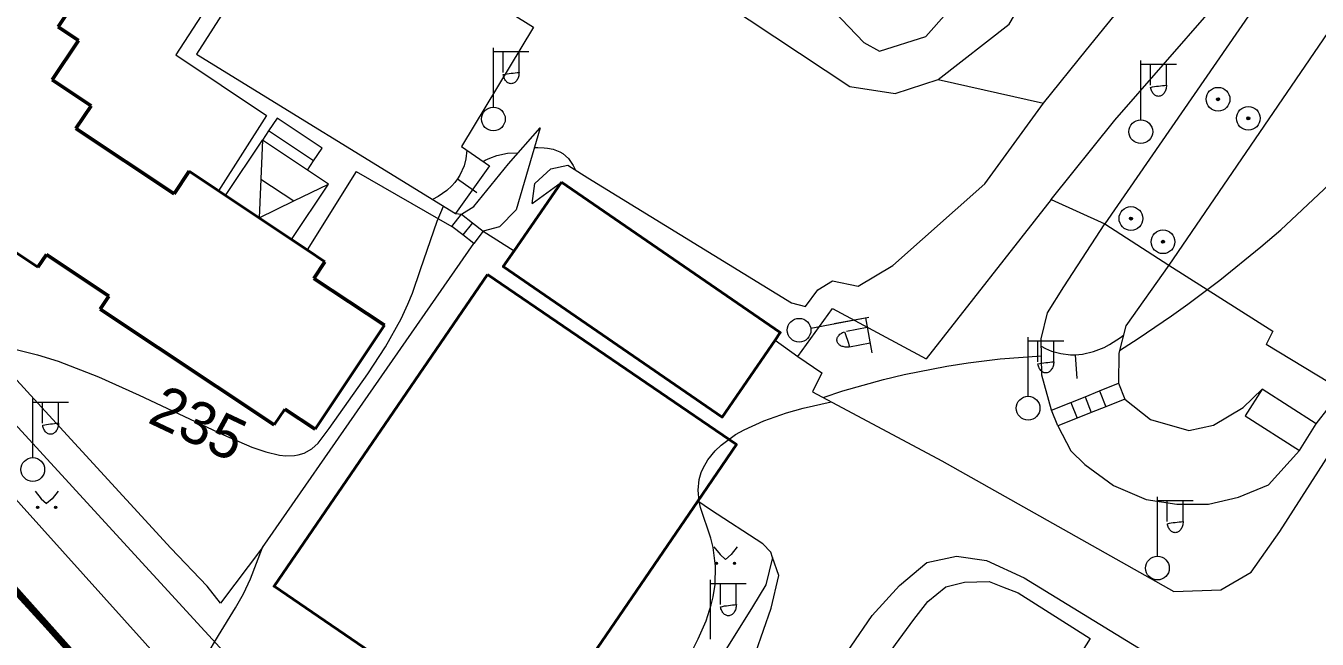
# Model space of a CAD drawing. Extents: x 1000 to 4000, y -5000 to -1000.
# Drawn here: x 1352 to 1460.8, y -4523.5 to -4471.8 of the extents above; entities that cross this region are included whole.
import ezdxf
from ezdxf.enums import TextEntityAlignment as Align

# ---------------------------------------------------------------- set-up
doc = ezdxf.new("R2010")
doc.units = 0
doc.header["$MEASUREMENT"] = 0
for name, color, linetype in [('границы команд_1', 10, 'CONTINUOUS'), ('СЛОЙ_11', 7, 'CONTINUOUS'), ('СЛОЙ_24', 7, 'CONTINUOUS'), ('СЛОЙ_25', 7, 'CONTINUOUS'), ('СЛОЙ_3', 7, 'CONTINUOUS'), ('СЛОЙ_37', 7, 'CONTINUOUS'), ('СЛОЙ_40', 7, 'CONTINUOUS'), ('СЛОЙ_41', 7, 'CONTINUOUS'), ('СЛОЙ_50', 7, 'CONTINUOUS'), ('СЛОЙ_51', 7, 'CONTINUOUS'), ('СЛОЙ_6', 7, 'CONTINUOUS'), ('СЛОЙ_7', 7, 'CONTINUOUS')]:
    doc.layers.add(name, color=color, linetype=linetype)
doc.styles.add('STYLE-CHAR_FAST_FONT', font='CHAR_FAST_FONT.shx')

msp = doc.modelspace()

# ---------------------------------------------------------------- linework, layer by layer
at = {"layer": 'границы команд_1', "color": 6, "lineweight": 100}
msp.add_lwpolyline([(1232.11, -4386.01), (1363.2, -4532.87), (1381.72, -4552.5), (1403.93, -4569.93), (1443.73, -4590.95), (1468.13, -4601.74), (1562.69, -4618.1), (1653.41, -4634.07), (1688.72, -4638.31), (1704.49, -4638.31), (1722.79, -4634.02), (1760.92, -4607.28), (1770.05, -4590.33), (1775.59, -4571.42), (1777.87, -4554.14), (1774.94, -4530.66), (1770.7, -4517.78), (1633.08, -4319.39), (1619.81, -4295.08), (1612.96, -4276.82), (1612.96, -4259.86)], dxfattribs=at)
at = {"layer": 'СЛОЙ_11', "color": 253, "linetype": 'Continuous', "lineweight": 0}
msp.add_line((1415.15, -4498.33), (1417.08, -4499.69), dxfattribs=at)
msp.add_lwpolyline([(1371.95, -4515.8), (1389.75, -4490.17)], dxfattribs=at)
at = {"layer": 'СЛОЙ_24', "color": 253, "linetype": 'Continuous', "lineweight": 0}
for p, q in [((1372.28, -4479.39), (1368.25, -4485.74)), ((1379.85, -4484.1), (1375.71, -4490.72)), ((1388.22, -4487.66), (1388.72, -4487.7)), ((1390.56, -4489.14), (1393.16, -4490.78)), ((1448.33, -4492), (1444.7, -4497.13)), ((1462.94, -4502.56), (1456.53, -4498.68)), ((1460.76, -4505.39), (1462.94, -4502.56))]:
    msp.add_line(p, q, dxfattribs=at)
for points in [[(1391.98, -4432.4), (1391.83, -4434.06), (1391.43, -4435.02), (1388.65, -4439.19), (1384.98, -4445.15), (1366.39, -4474.21), (1388.22, -4487.66)], [(1371.48, -4463.74), (1364.66, -4474.27), (1372.28, -4479.39)], [(1390.69, -4469.36), (1394.8, -4471.95), (1388.71, -4481.99)], [(1325.95, -4477.95), (1358.69, -4513.7), (1371.15, -4527.26)], [(1388.71, -4481.99), (1391.09, -4483.64), (1388.22, -4487.66)], [(1325.89, -4483.47), (1351.6, -4512.23), (1367.29, -4529.69)], [(1379.85, -4484.1), (1387.92, -4488.73)], [(1438.43, -4486.47), (1427.89, -4499.91)], [(1438.43, -4486.47), (1442.95, -4488.52)], [(1438.44, -4504.23), (1437.63, -4501.29), (1437.56, -4498.21), (1438.11, -4496.02), (1439.47, -4493.84), (1442.95, -4488.52)], [(1448.33, -4492), (1457.1, -4497.56), (1456.53, -4498.68)], [(1342.77, -4492.43), (1352.71, -4503.3), (1364.22, -4515.86)], [(1417.08, -4499.69), (1419.98, -4495.66), (1427.89, -4499.91)], [(1444.7, -4497.13), (1444.12, -4499.43), (1444.1, -4501.96)], [(1417.08, -4499.69), (1419.09, -4501.08), (1418.29, -4502.69), (1429.19, -4508.51), (1448.76, -4519.51), (1452.72, -4519.38), (1455.27, -4517.89), (1457.69, -4514.47)], [(1444.63, -4503.29), (1446.79, -4505.02), (1450.03, -4505.93), (1452.1, -4505.5), (1454.59, -4503.99), (1456.19, -4502.47)], [(1457.69, -4514.47), (1464.65, -4503.59)], [(1438.97, -4505.55), (1440.08, -4507.65), (1441.26, -4508.8), (1443.67, -4510.58), (1446.41, -4511.75), (1449.01, -4512.16), (1451.68, -4512.16), (1454.21, -4511.57), (1456.74, -4510.52), (1459.34, -4507.63)], [(1414.94, -4516.66), (1414.79, -4516.2), (1414.13, -4515.49), (1409.72, -4512.64), (1408.63, -4511.91)], [(1371.95, -4515.8), (1368.42, -4520.51), (1367.3, -4519.07), (1364.22, -4515.86)], [(1414.94, -4516.66), (1414.36, -4518.94), (1413.26, -4520.82), (1402.04, -4538.78)], [(1415.46, -4518.17), (1414.94, -4516.66)], [(1419.87, -4526.71), (1421.55, -4524.13), (1423.34, -4521.54), (1425.63, -4519.02), (1427.94, -4517.07), (1430.44, -4516.54), (1432.98, -4516.89), (1436.14, -4518.35), (1456.15, -4530.62), (1460.98, -4537.46), (1464.57, -4541.93), (1469.59, -4548.82), (1470.84, -4551.12), (1470.88, -4553.15), (1470.59, -4555.6), (1470.04, -4557.8), (1468.21, -4560.94), (1454.15, -4583.11), (1453.48, -4583.98)], [(1396.79, -4551.25), (1398.71, -4548.97), (1399.35, -4546.78), (1413.53, -4524.62), (1414.82, -4520.92), (1415.46, -4518.17)], [(1422.55, -4527.87), (1425.31, -4523.99), (1426.83, -4521.89), (1428.03, -4520.37), (1429.55, -4519.12), (1431.11, -4518.72), (1433.2, -4518.68), (1434.32, -4519.12), (1435.64, -4519.63), (1441.7, -4523.48), (1437.2, -4530.6)]]:
    msp.add_lwpolyline(points, dxfattribs=at)
at = {"layer": 'СЛОЙ_25', "color": 253, "linetype": 'Continuous', "lineweight": 0}
for points in [[(1387.92, -4488.73), (1388.72, -4487.7)], [(1388.72, -4487.7), (1389.64, -4488.42), (1390.56, -4489.14)], [(1389.75, -4490.17), (1388.83, -4489.45), (1387.92, -4488.73)], [(1389.64, -4488.42), (1388.83, -4489.45)], [(1390.56, -4489.14), (1389.75, -4490.17)], [(1438.44, -4504.23), (1440.07, -4503.58), (1441.27, -4503.1), (1442.48, -4502.61), (1444.1, -4501.96)], [(1444.1, -4501.96), (1444.63, -4503.29)], [(1441.27, -4503.1), (1441.8, -4504.42)], [(1442.48, -4502.61), (1443.01, -4503.94)], [(1438.97, -4505.55), (1438.44, -4504.23)], [(1444.63, -4503.29), (1443.01, -4503.94), (1441.8, -4504.42), (1440.6, -4504.9), (1438.97, -4505.55)], [(1440.07, -4503.58), (1440.6, -4504.9)]]:
    msp.add_lwpolyline(points, dxfattribs=at)
at = {"layer": 'СЛОЙ_3', "color": 253, "linetype": 'Continuous', "lineweight": 0}
for p, q in [((1391.41, -4478.68), (1391.41, -4473.68)), ((1391.41, -4476.68), (1391.41, -4473.68)), ((1391.41, -4473.99), (1394.41, -4473.99)), ((1392.23, -4475.76), (1392.23, -4473.99)), ((1393.57, -4475.76), (1393.57, -4473.99)), ((1445.97, -4479.74), (1445.97, -4474.74)), ((1445.97, -4477.74), (1445.97, -4474.74)), ((1445.97, -4475.06), (1448.97, -4475.06)), ((1446.79, -4476.83), (1446.79, -4475.06)), ((1448.13, -4476.83), (1448.13, -4475.06)), ((1418.15, -4497.31), (1423.06, -4496.38)), ((1420.12, -4496.93), (1423.06, -4496.38)), ((1422.76, -4496.44), (1423.31, -4499.38)), ((1421.17, -4497.57), (1422.91, -4497.24)), ((1421.42, -4498.89), (1423.16, -4498.56)), ((1436.47, -4503.06), (1436.47, -4498.06)), ((1436.47, -4501.06), (1436.47, -4498.06)), ((1436.47, -4498.38), (1439.47, -4498.38)), ((1437.29, -4500.15), (1437.29, -4498.38)), ((1438.63, -4500.15), (1438.63, -4498.38)), ((1352.59, -4508.23), (1352.59, -4503.23)), ((1352.59, -4506.23), (1352.59, -4503.23)), ((1456.19, -4502.47), (1454.76, -4504.71)), ((1460.76, -4505.39), (1456.19, -4502.47)), ((1352.59, -4503.55), (1355.6, -4503.55)), ((1353.42, -4505.32), (1353.42, -4503.55)), ((1354.76, -4505.32), (1354.76, -4503.55)), ((1454.76, -4504.71), (1459.34, -4507.63)), ((1459.34, -4507.63), (1460.76, -4505.39)), ((1447.37, -4516.54), (1447.37, -4511.54)), ((1447.37, -4514.54), (1447.37, -4511.54)), ((1447.37, -4511.85), (1450.37, -4511.85)), ((1448.19, -4513.62), (1448.19, -4511.85)), ((1449.54, -4513.62), (1449.54, -4511.85)), ((1409.72, -4523.54), (1409.72, -4518.54)), ((1409.72, -4521.54), (1409.72, -4518.54)), ((1409.72, -4518.85), (1412.72, -4518.85)), ((1410.54, -4520.62), (1410.54, -4518.85)), ((1411.88, -4520.62), (1411.88, -4518.85))]:
    msp.add_line(p, q, dxfattribs=at)
for points in [[(1393.57, -4475.76, -0.035191), (1393.56, -4475.94, -0.036545), (1393.52, -4476.12, -0.03934), (1393.46, -4476.28, -0.0437), (1393.38, -4476.43, -0.049642), (1393.27, -4476.54, -0.056748), (1393.16, -4476.63, -0.0637), (1393.03, -4476.68, -0.068204), (1392.9, -4476.7, -0.068204), (1392.77, -4476.68, -0.0637), (1392.64, -4476.63, -0.056748), (1392.53, -4476.54, -0.049642), (1392.43, -4476.43, -0.0437), (1392.34, -4476.28, -0.03934), (1392.28, -4476.12, -0.036545), (1392.24, -4475.94, -0.035191)], [(1448.13, -4476.83, -0.035191), (1448.12, -4477.01, -0.036545), (1448.08, -4477.19, -0.03934), (1448.02, -4477.35, -0.0437), (1447.93, -4477.49, -0.049642), (1447.83, -4477.61, -0.056748), (1447.72, -4477.7, -0.0637), (1447.59, -4477.75, -0.068204), (1447.46, -4477.77, -0.068204), (1447.33, -4477.75, -0.0637), (1447.2, -4477.7, -0.056748), (1447.09, -4477.61, -0.049642), (1446.99, -4477.49, -0.0437), (1446.9, -4477.35, -0.03934), (1446.84, -4477.19, -0.036545), (1446.8, -4477.01, -0.035191)], [(1421.42, -4498.89, -0.035191), (1421.24, -4498.91, -0.036545), (1421.06, -4498.91, -0.03934), (1420.88, -4498.87, -0.0437), (1420.73, -4498.82, -0.049642), (1420.59, -4498.74, -0.056748), (1420.49, -4498.64, -0.0637), (1420.41, -4498.53, -0.068204), (1420.37, -4498.4, -0.068204), (1420.36, -4498.27, -0.0637), (1420.39, -4498.14, -0.056748), (1420.46, -4498.01, -0.049642), (1420.55, -4497.89, -0.0437), (1420.68, -4497.78, -0.03934), (1420.83, -4497.69, -0.036545), (1420.99, -4497.62, -0.035191)], [(1438.63, -4500.15, -0.035191), (1438.62, -4500.33, -0.036545), (1438.58, -4500.51, -0.03934), (1438.52, -4500.67, -0.0437), (1438.43, -4500.81, -0.049642), (1438.33, -4500.93, -0.056748), (1438.22, -4501.02, -0.0637), (1438.09, -4501.07, -0.068204), (1437.96, -4501.09, -0.068204), (1437.83, -4501.07, -0.0637), (1437.7, -4501.02, -0.056748), (1437.59, -4500.93, -0.049642), (1437.48, -4500.81, -0.0437), (1437.4, -4500.67, -0.03934), (1437.34, -4500.51, -0.036545), (1437.3, -4500.33, -0.035191)], [(1354.76, -4505.32, -0.035191), (1354.75, -4505.5, -0.036545), (1354.71, -4505.68, -0.03934), (1354.65, -4505.84, -0.0437), (1354.56, -4505.98, -0.049642), (1354.46, -4506.1, -0.056748), (1354.34, -4506.19, -0.0637), (1354.22, -4506.24, -0.068204), (1354.09, -4506.26, -0.068204), (1353.96, -4506.24, -0.0637), (1353.83, -4506.19, -0.056748), (1353.71, -4506.1, -0.049642), (1353.61, -4505.98, -0.0437), (1353.53, -4505.84, -0.03934), (1353.47, -4505.68, -0.036545), (1353.43, -4505.5, -0.035191)], [(1449.54, -4513.62, -0.035191), (1449.52, -4513.8, -0.036545), (1449.49, -4513.98, -0.03934), (1449.42, -4514.14, -0.0437), (1449.34, -4514.28, -0.049642), (1449.24, -4514.4, -0.056748), (1449.12, -4514.49, -0.0637), (1449, -4514.54, -0.068204), (1448.87, -4514.56, -0.068204), (1448.73, -4514.54, -0.0637), (1448.61, -4514.49, -0.056748), (1448.49, -4514.4, -0.049642), (1448.39, -4514.28, -0.0437), (1448.31, -4514.14, -0.03934), (1448.24, -4513.98, -0.036545), (1448.21, -4513.8, -0.035191)], [(1411.89, -4520.62, -0.035191), (1411.87, -4520.8, -0.036545), (1411.83, -4520.98, -0.03934), (1411.77, -4521.14, -0.0437), (1411.69, -4521.28, -0.049642), (1411.59, -4521.4, -0.056748), (1411.47, -4521.49, -0.0637), (1411.34, -4521.54, -0.068204), (1411.21, -4521.56, -0.068204), (1411.08, -4521.54, -0.0637), (1410.96, -4521.49, -0.056748), (1410.84, -4521.4, -0.049642), (1410.74, -4521.28, -0.0437), (1410.66, -4521.14, -0.03934), (1410.59, -4520.98, -0.036545), (1410.56, -4520.8, -0.035191)]]:
    msp.add_lwpolyline(points, format="xyb", close=True, dxfattribs=at)
for centre in [(1391.41, -4479.68), (1445.97, -4480.75), (1417.17, -4497.49), (1436.47, -4504.06), (1352.59, -4509.23), (1447.37, -4517.54)]:
    msp.add_circle(centre, 1, dxfattribs=at)
at = {"layer": 'СЛОЙ_37', "color": 253, "linetype": 'Continuous', "lineweight": 0}
for points in [[(1407.58, -4439.54), (1406.95, -4440.18), (1406.25, -4440.82), (1404.08, -4443.44), (1400.39, -4447.8), (1395.79, -4454.36), (1397.42, -4456.16), (1399.59, -4457.64), (1399.69, -4457.72), (1418.85, -4469.24), (1422.64, -4473.24), (1423.95, -4473.95), (1427.86, -4472.73), (1429.62, -4470.73), (1433.3, -4466.44), (1437.37, -4459.56), (1436.59, -4455.81), (1433.3, -4453.11), (1428.88, -4450.09)], [(1437.78, -4478.35), (1441.4, -4473.84), (1446.9, -4467.05), (1457.09, -4456.19), (1461, -4454.01)], [(1438.43, -4486.47), (1443.78, -4479.79), (1451.93, -4470.46), (1461.51, -4458.45), (1463.62, -4455.96)], [(1428.9, -4476.36), (1434.87, -4471.68), (1442.32, -4459.07), (1445.06, -4457.72)], [(1395.86, -4461.11), (1410.88, -4469.93), (1421.44, -4476.95), (1425.28, -4477.53), (1428.9, -4476.36)], [(1394.67, -4486.79), (1394.89, -4485.11), (1396.24, -4483.87), (1397.68, -4483.57), (1399.36, -4484.63), (1416.52, -4495.19), (1417.7, -4495.5), (1418.75, -4494.08), (1419.98, -4493.32), (1422.14, -4493.76), (1425.07, -4492.04), (1432.82, -4485.15), (1437.78, -4478.35)], [(1388.72, -4487.7), (1389.75, -4487.05), (1392.69, -4483.45), (1395.35, -4480.43)], [(1395.35, -4480.43), (1393.33, -4487.35), (1391.93, -4488.76), (1390.56, -4489.14)], [(1394.67, -4486.79), (1397.14, -4485)]]:
    msp.add_lwpolyline(points, dxfattribs=at)
at = {"layer": 'СЛОЙ_40', "color": 253, "linetype": 'Continuous', "lineweight": 0}
msp.add_lwpolyline([(1428.9, -4476.36), (1437.78, -4478.35)], dxfattribs=at)
at = {"layer": 'СЛОЙ_41', "color": 253, "linetype": 'Continuous', "lineweight": 0}
for p, q in [((1352.79, -4511.05), (1353.3, -4511.7)), ((1353.3, -4511.7), (1353.76, -4512.11)), ((1354.23, -4511.7), (1353.76, -4512.11)), ((1354.74, -4511.05), (1354.23, -4511.7)), ((1410, -4515.75), (1410.51, -4516.4)), ((1411.95, -4515.75), (1411.44, -4516.4)), ((1410.51, -4516.4), (1410.97, -4516.81)), ((1411.44, -4516.4), (1410.97, -4516.81))]:
    msp.add_line(p, q, dxfattribs=at)
for centre in [(1353, -4512.43), (1354.52, -4512.43), (1410.21, -4517.14), (1411.73, -4517.14)]:
    msp.add_circle(centre, 0.0976, dxfattribs=at)
for points in [[(1352.91, -4512.45), (1352.9, -4512.43), (1352.91, -4512.41)], [(1352.92, -4512.49), (1352.91, -4512.4), (1352.92, -4512.38)], [(1352.91, -4512.47), (1352.91, -4512.41), (1352.91, -4512.4)], [(1352.91, -4512.47), (1352.91, -4512.4), (1352.92, -4512.49)], [(1352.91, -4512.45), (1352.91, -4512.41), (1352.91, -4512.47)], [(1352.93, -4512.5), (1352.92, -4512.38), (1352.93, -4512.36)], [(1352.92, -4512.49), (1352.92, -4512.38), (1352.93, -4512.5)], [(1352.95, -4512.52), (1352.93, -4512.36), (1352.95, -4512.35)], [(1352.93, -4512.5), (1352.93, -4512.36), (1352.95, -4512.52)], [(1352.97, -4512.52), (1352.95, -4512.35), (1352.97, -4512.34)], [(1352.95, -4512.52), (1352.95, -4512.35), (1352.97, -4512.52)], [(1352.97, -4512.52), (1352.97, -4512.34), (1352.98, -4512.53)], [(1352.98, -4512.53), (1352.97, -4512.34), (1352.98, -4512.34)], [(1352.98, -4512.53), (1352.98, -4512.34), (1353, -4512.53)], [(1353, -4512.53), (1352.98, -4512.34), (1353, -4512.34)], [(1354.44, -4512.49), (1354.43, -4512.4), (1354.44, -4512.38)], [(1354.43, -4512.47), (1354.43, -4512.41), (1354.43, -4512.4)], [(1354.43, -4512.47), (1354.43, -4512.4), (1354.44, -4512.49)], [(1354.43, -4512.45), (1354.43, -4512.43), (1354.43, -4512.41)], [(1354.43, -4512.45), (1354.43, -4512.41), (1354.43, -4512.47)], [(1354.45, -4512.5), (1354.44, -4512.38), (1354.45, -4512.36)], [(1354.44, -4512.49), (1354.44, -4512.38), (1354.45, -4512.5)], [(1354.47, -4512.52), (1354.45, -4512.36), (1354.47, -4512.35)], [(1354.45, -4512.5), (1354.45, -4512.36), (1354.47, -4512.52)], [(1354.49, -4512.52), (1354.47, -4512.35), (1354.49, -4512.34)], [(1354.47, -4512.52), (1354.47, -4512.35), (1354.49, -4512.52)], [(1354.49, -4512.52), (1354.49, -4512.34), (1354.5, -4512.53)], [(1354.5, -4512.53), (1354.49, -4512.34), (1354.5, -4512.34)], [(1354.5, -4512.53), (1354.5, -4512.34), (1354.52, -4512.53)], [(1354.52, -4512.53), (1354.5, -4512.34), (1354.52, -4512.34)], [(1410.13, -4517.19), (1410.12, -4517.1), (1410.13, -4517.08)], [(1410.12, -4517.17), (1410.12, -4517.12), (1410.12, -4517.1)], [(1410.12, -4517.17), (1410.12, -4517.1), (1410.13, -4517.19)], [(1410.12, -4517.16), (1410.12, -4517.14), (1410.12, -4517.12)], [(1410.12, -4517.16), (1410.12, -4517.12), (1410.12, -4517.17)], [(1410.14, -4517.21), (1410.13, -4517.08), (1410.14, -4517.07)], [(1410.13, -4517.19), (1410.13, -4517.08), (1410.14, -4517.21)], [(1410.16, -4517.22), (1410.14, -4517.07), (1410.16, -4517.06)], [(1410.14, -4517.21), (1410.14, -4517.07), (1410.16, -4517.22)], [(1410.18, -4517.23), (1410.16, -4517.06), (1410.18, -4517.05)], [(1410.16, -4517.22), (1410.16, -4517.06), (1410.18, -4517.23)], [(1410.19, -4517.23), (1410.18, -4517.05), (1410.19, -4517.04)], [(1410.18, -4517.23), (1410.18, -4517.05), (1410.19, -4517.23)], [(1410.19, -4517.23), (1410.19, -4517.04), (1410.21, -4517.23)], [(1410.21, -4517.23), (1410.19, -4517.04), (1410.21, -4517.04)], [(1411.65, -4517.19), (1411.64, -4517.1), (1411.65, -4517.08)], [(1411.64, -4517.17), (1411.64, -4517.12), (1411.64, -4517.1)], [(1411.64, -4517.17), (1411.64, -4517.1), (1411.65, -4517.19)], [(1411.64, -4517.16), (1411.64, -4517.14), (1411.64, -4517.12)], [(1411.64, -4517.16), (1411.64, -4517.12), (1411.64, -4517.17)], [(1411.67, -4517.21), (1411.65, -4517.08), (1411.67, -4517.07)], [(1411.65, -4517.19), (1411.65, -4517.08), (1411.67, -4517.21)], [(1411.68, -4517.22), (1411.67, -4517.07), (1411.68, -4517.06)], [(1411.67, -4517.21), (1411.67, -4517.07), (1411.68, -4517.22)], [(1411.7, -4517.23), (1411.68, -4517.06), (1411.7, -4517.05)], [(1411.68, -4517.22), (1411.68, -4517.06), (1411.7, -4517.23)], [(1411.72, -4517.23), (1411.7, -4517.05), (1411.72, -4517.04)], [(1411.7, -4517.23), (1411.7, -4517.05), (1411.72, -4517.23)], [(1411.72, -4517.23), (1411.72, -4517.04), (1411.73, -4517.23)], [(1411.73, -4517.23), (1411.72, -4517.04), (1411.73, -4517.04)]]:
    msp.add_solid(points, dxfattribs=at)
at = {"layer": 'СЛОЙ_41', "color": 253, "linetype": 'Continuous', "lineweight": 0, "extrusion": (0, 0, -1)}
for points in [[(-1353, -4512.53), (-1353, -4512.34), (-1353.02, -4512.53)], [(-1353.02, -4512.53), (-1353, -4512.34), (-1353.02, -4512.34)], [(-1353.02, -4512.53), (-1353.02, -4512.34), (-1353.04, -4512.52)], [(-1353.04, -4512.52), (-1353.02, -4512.34), (-1353.04, -4512.34)], [(-1353.04, -4512.52), (-1353.04, -4512.34), (-1353.06, -4512.52)], [(-1353.06, -4512.52), (-1353.04, -4512.34), (-1353.06, -4512.35)], [(-1353.06, -4512.52), (-1353.06, -4512.35), (-1353.07, -4512.5)], [(-1353.07, -4512.5), (-1353.06, -4512.35), (-1353.07, -4512.36)], [(-1353.07, -4512.5), (-1353.07, -4512.36), (-1353.08, -4512.49)], [(-1353.08, -4512.49), (-1353.07, -4512.36), (-1353.08, -4512.38)], [(-1353.08, -4512.49), (-1353.08, -4512.38), (-1353.09, -4512.47)], [(-1353.09, -4512.47), (-1353.08, -4512.38), (-1353.09, -4512.4)], [(-1353.09, -4512.47), (-1353.09, -4512.4), (-1353.1, -4512.45)], [(-1353.1, -4512.45), (-1353.09, -4512.4), (-1353.1, -4512.41)], [(-1353.1, -4512.45), (-1353.1, -4512.41), (-1353.1, -4512.43)], [(-1354.52, -4512.53), (-1354.52, -4512.34), (-1354.54, -4512.53)], [(-1354.54, -4512.53), (-1354.52, -4512.34), (-1354.54, -4512.34)], [(-1354.54, -4512.53), (-1354.54, -4512.34), (-1354.56, -4512.52)], [(-1354.56, -4512.52), (-1354.54, -4512.34), (-1354.56, -4512.34)], [(-1354.56, -4512.52), (-1354.56, -4512.34), (-1354.58, -4512.52)], [(-1354.58, -4512.52), (-1354.56, -4512.34), (-1354.58, -4512.35)], [(-1354.58, -4512.52), (-1354.58, -4512.35), (-1354.59, -4512.5)], [(-1354.59, -4512.5), (-1354.58, -4512.35), (-1354.59, -4512.36)], [(-1354.59, -4512.5), (-1354.59, -4512.36), (-1354.6, -4512.49)], [(-1354.6, -4512.49), (-1354.59, -4512.36), (-1354.6, -4512.38)], [(-1354.6, -4512.49), (-1354.6, -4512.38), (-1354.61, -4512.47)], [(-1354.61, -4512.47), (-1354.6, -4512.38), (-1354.61, -4512.4)], [(-1354.61, -4512.47), (-1354.61, -4512.4), (-1354.62, -4512.45)], [(-1354.62, -4512.45), (-1354.61, -4512.4), (-1354.62, -4512.41)], [(-1354.62, -4512.45), (-1354.62, -4512.41), (-1354.62, -4512.43)], [(-1410.21, -4517.23), (-1410.21, -4517.04), (-1410.23, -4517.23)], [(-1410.23, -4517.23), (-1410.21, -4517.04), (-1410.23, -4517.04)], [(-1410.23, -4517.23), (-1410.23, -4517.04), (-1410.25, -4517.23)], [(-1410.25, -4517.23), (-1410.23, -4517.04), (-1410.25, -4517.05)], [(-1410.25, -4517.23), (-1410.25, -4517.05), (-1410.27, -4517.22)], [(-1410.27, -4517.22), (-1410.25, -4517.05), (-1410.27, -4517.06)], [(-1410.27, -4517.22), (-1410.27, -4517.06), (-1410.28, -4517.21)], [(-1410.28, -4517.21), (-1410.27, -4517.06), (-1410.28, -4517.07)], [(-1410.28, -4517.21), (-1410.28, -4517.07), (-1410.29, -4517.19)], [(-1410.29, -4517.19), (-1410.28, -4517.07), (-1410.29, -4517.08)], [(-1410.29, -4517.19), (-1410.29, -4517.08), (-1410.3, -4517.17)], [(-1410.3, -4517.17), (-1410.29, -4517.08), (-1410.3, -4517.1)], [(-1410.3, -4517.17), (-1410.3, -4517.1), (-1410.31, -4517.16)], [(-1410.31, -4517.16), (-1410.3, -4517.1), (-1410.31, -4517.12)], [(-1410.31, -4517.16), (-1410.31, -4517.12), (-1410.31, -4517.14)], [(-1411.73, -4517.23), (-1411.73, -4517.04), (-1411.75, -4517.23)], [(-1411.75, -4517.23), (-1411.73, -4517.04), (-1411.75, -4517.04)], [(-1411.75, -4517.23), (-1411.75, -4517.04), (-1411.77, -4517.23)], [(-1411.77, -4517.23), (-1411.75, -4517.04), (-1411.77, -4517.05)], [(-1411.77, -4517.23), (-1411.77, -4517.05), (-1411.79, -4517.22)], [(-1411.79, -4517.22), (-1411.77, -4517.05), (-1411.79, -4517.06)], [(-1411.79, -4517.22), (-1411.79, -4517.06), (-1411.8, -4517.21)], [(-1411.8, -4517.21), (-1411.79, -4517.06), (-1411.8, -4517.07)], [(-1411.8, -4517.21), (-1411.8, -4517.07), (-1411.82, -4517.19)], [(-1411.82, -4517.19), (-1411.8, -4517.07), (-1411.82, -4517.08)], [(-1411.82, -4517.19), (-1411.82, -4517.08), (-1411.82, -4517.17)], [(-1411.82, -4517.17), (-1411.82, -4517.08), (-1411.82, -4517.1)], [(-1411.82, -4517.17), (-1411.82, -4517.1), (-1411.83, -4517.16)], [(-1411.83, -4517.16), (-1411.82, -4517.1), (-1411.83, -4517.12)], [(-1411.83, -4517.16), (-1411.83, -4517.12), (-1411.83, -4517.14)]]:
    msp.add_solid(points, dxfattribs=at)
at = {"layer": 'СЛОЙ_50', "color": 253, "linetype": 'Continuous', "lineweight": 0}
msp.add_line((1440.45, -4499.55), (1440.57, -4501.55), dxfattribs=at)
for points in [[(1444.18, -4499.19), (1445.75, -4498.18), (1448.56, -4496.27), (1449.94, -4495.29), (1452.63, -4493.27), (1456.08, -4490.46), (1457.76, -4489.01), (1461.39, -4485.63), (1464.33, -4482.63), (1465.75, -4481.08), (1467.81, -4478.71), (1470.77, -4475.03), (1473.57, -4471.2), (1474.9, -4469.23), (1477.44, -4465.17), (1478.65, -4463.09), (1480.39, -4459.89), (1482.55, -4455.5), (1483.57, -4453.24), (1485.03, -4449.79), (1486.9, -4444.8)], [(1389.18, -4482.32), (1389.1, -4483.04), (1388.94, -4483.62), (1388.59, -4484.41), (1388.38, -4484.71), (1388.17, -4485.02), (1387.92, -4485.31), (1387.5, -4485.7), (1386.77, -4486.22), (1386.29, -4486.46)], [(1390.55, -4483.26), (1390.72, -4483.16), (1391.11, -4482.97), (1391.69, -4482.76), (1392.6, -4482.56), (1393.51, -4482.52)], [(1394.86, -4482.09), (1395.15, -4482.08), (1395.7, -4482.1), (1395.96, -4482.13), (1396.44, -4482.23), (1397, -4482.45), (1397.25, -4482.6), (1397.74, -4483.02), (1398.13, -4483.61), (1398.29, -4483.95), (1398.29, -4483.95)], [(1388.38, -4484.71), (1390.01, -4485.87)], [(1351.19, -4499.11), (1352.98, -4499.55), (1354.74, -4500.1), (1358.14, -4501.43), (1361.55, -4502.95), (1368.67, -4506.3), (1371.04, -4507.34), (1372.23, -4507.75), (1373.38, -4508.01), (1373.93, -4508.07), (1374.64, -4508.05), (1374.97, -4507.99), (1375.45, -4507.85), (1376.11, -4507.49), (1376.63, -4507), (1377.56, -4505.78), (1380.83, -4501.17), (1382.33, -4498.88), (1383.64, -4496.52), (1384.2, -4495.3), (1384.59, -4494.35), (1385.28, -4492.37), (1386.66, -4488.3), (1387.2, -4487.03)], [(1437.57, -4498.84), (1437.93, -4499.03), (1438.45, -4499.24), (1439.24, -4499.45), (1440.05, -4499.55), (1440.45, -4499.55), (1441.06, -4499.5), (1441.97, -4499.29), (1442.88, -4498.93), (1443.34, -4498.69), (1444.26, -4498.1), (1444.51, -4497.9)], [(1419.19, -4503.17), (1420.85, -4502.61), (1424.3, -4501.63), (1426.04, -4501.21), (1429.61, -4500.51), (1431.41, -4500.23), (1434.13, -4499.9), (1437.59, -4499.66)], [(1408.16, -4524.51), (1408.68, -4523.51), (1409.34, -4521.99), (1409.77, -4520.64), (1409.93, -4519.96), (1410.09, -4518.93), (1410.14, -4517.37), (1409.94, -4515.8), (1409.73, -4515.01), (1408.85, -4512.42), (1408.74, -4511.93), (1408.66, -4510.97), (1408.76, -4510.07), (1408.93, -4509.49), (1409.08, -4509.12), (1409.48, -4508.41), (1410.1, -4507.65), (1410.6, -4507.18), (1411.82, -4506.29), (1412.54, -4505.88), (1414.19, -4505.12), (1416.11, -4504.45), (1417.53, -4504.05), (1419.87, -4503.53)], [(1365.75, -4527.98), (1366.58, -4526.18), (1367.21, -4524.97), (1368.25, -4523.22), (1369.68, -4520.9), (1370.34, -4519.71), (1370.94, -4518.44), (1371.95, -4515.8)]]:
    msp.add_lwpolyline(points, dxfattribs=at)
at = {"layer": 'СЛОЙ_51', "color": 253, "linetype": 'Continuous', "lineweight": 0}
msp.add_lwpolyline([(1324.31, -4490.49), (1379.94, -4551.27), (1400.47, -4567.24), (1446.75, -4594.31), (1468.13, -4601.74), (1607.62, -4625.87), (1673.13, -4637.61), (1701.93, -4638.91), (1722.79, -4634.02), (1737.13, -4625.87), (1760.92, -4607.28), (1770.05, -4590.33), (1775.59, -4571.42), (1777.87, -4554.14), (1774.94, -4530.66), (1770.7, -4517.78), (1750.5, -4486.8), (1663.8, -4365.51), (1637.08, -4326.71), (1619.81, -4295.08), (1612.96, -4276.82), (1611.33, -4259.86)], dxfattribs=at)
at = {"layer": 'СЛОЙ_6', "color": 253, "linetype": 'Continuous', "lineweight": 50}
for p, q in [((1354.72, -4471.9), (1362.17, -4460.72)), ((1356.44, -4473.05), (1354.72, -4471.9)), ((1354.22, -4476.38), (1356.44, -4473.05)), ((1357.51, -4478.57), (1354.22, -4476.38)), ((1356.23, -4480.48), (1357.51, -4478.57)), ((1364.5, -4485.99), (1356.23, -4480.48)), ((1364.5, -4485.99), (1365.77, -4484.09)), ((1353.03, -4492.18), (1353.75, -4491.11)), ((1359, -4494.62), (1353.75, -4491.11)), ((1376.29, -4493.12), (1377.21, -4491.72)), ((1382.22, -4497.07), (1376.29, -4493.12)), ((1358.28, -4495.7), (1359, -4494.62)), ((1372.94, -4505.47), (1358.28, -4495.7)), ((1376.38, -4505.84), (1373.83, -4504.14))]:
    msp.add_line(p, q, dxfattribs=at)
at = {"layer": 'СЛОЙ_6', "color": 253, "linetype": 'Continuous', "lineweight": 40}
for points in [[(1368.25, -4485.74), (1365.77, -4484.09)], [(1368.84, -4486.13), (1368.25, -4485.74)], [(1393.16, -4490.78), (1397.14, -4485)], [(1397.14, -4485), (1415.59, -4497.68), (1415.15, -4498.33)], [(1374.39, -4489.84), (1368.84, -4486.13)], [(1353.03, -4492.18), (1346.44, -4487.79)], [(1375.71, -4490.72), (1374.39, -4489.84)], [(1377.21, -4491.72), (1375.71, -4490.72)], [(1415.15, -4498.33), (1410.69, -4504.81), (1392.24, -4492.12), (1393.16, -4490.78)], [(1390.9, -4492.78), (1372.93, -4519.07), (1393.92, -4533.42)], [(1408.63, -4511.91), (1411.89, -4507.13), (1390.9, -4492.78)], [(1376.38, -4505.84), (1382.22, -4497.07)], [(1372.94, -4505.47), (1373.83, -4504.14)], [(1393.92, -4533.42), (1408.63, -4511.91)]]:
    msp.add_lwpolyline(points, dxfattribs=at)
at = {"layer": 'СЛОЙ_7', "color": 253, "linetype": 'Continuous', "lineweight": 0}
for p, q in [((1464.8, -4456.85), (1442.95, -4488.52)), ((1464.16, -4468.81), (1448.33, -4492)), ((1373.19, -4479.61), (1372.47, -4480.69)), ((1376.97, -4482.13), (1373.19, -4479.61)), ((1368.84, -4486.13), (1371.95, -4481.46)), ((1371.95, -4481.46), (1371.66, -4488.01)), ((1372.47, -4480.69), (1371.95, -4481.46)), ((1375.74, -4483.98), (1371.95, -4481.46)), ((1376.25, -4483.21), (1372.47, -4480.69)), ((1376.25, -4483.21), (1376.97, -4482.13)), ((1375.74, -4483.98), (1376.25, -4483.21)), ((1371.8, -4484.74), (1374.58, -4486.59)), ((1377.51, -4485.17), (1375.74, -4483.98)), ((1374.39, -4489.84), (1377.51, -4485.17)), ((1374.58, -4486.59), (1377.51, -4485.17)), ((1371.66, -4488.01), (1374.58, -4486.59)), ((1442.95, -4488.52), (1448.33, -4492))]:
    msp.add_line(p, q, dxfattribs=at)
for centre, radius in [((1452.48, -4478.01), 1), ((1452.48, -4478.01), 0.127), ((1455.03, -4479.62), 1), ((1455.03, -4479.62), 0.127), ((1445.14, -4488.07), 1), ((1445.14, -4488.07), 0.127), ((1447.84, -4490.03), 1), ((1447.84, -4490.03), 0.127)]:
    msp.add_circle(centre, radius, dxfattribs=at)
at = {"layer": 'СЛОЙ_7', "color": 253, "linetype": 'Continuous', "lineweight": 0, "extrusion": (0, 0, -1)}
for points in [[(-1452.61, -4478.01), (-1452.35, -4478.01), (-1452.61, -4477.99)], [(-1452.61, -4477.99), (-1452.35, -4478.01), (-1452.36, -4477.99)], [(-1452.6, -4477.96), (-1452.36, -4477.96), (-1452.59, -4477.94)], [(-1452.59, -4477.94), (-1452.36, -4477.96), (-1452.37, -4477.94)], [(-1452.61, -4477.99), (-1452.36, -4477.99), (-1452.6, -4477.96)], [(-1452.6, -4477.96), (-1452.36, -4477.99), (-1452.36, -4477.96)], [(-1452.59, -4477.94), (-1452.37, -4477.94), (-1452.57, -4477.92)], [(-1452.57, -4477.92), (-1452.37, -4477.94), (-1452.39, -4477.92)], [(-1452.57, -4477.92), (-1452.39, -4477.92), (-1452.55, -4477.91)], [(-1452.55, -4477.91), (-1452.39, -4477.92), (-1452.41, -4477.91)], [(-1452.55, -4477.91), (-1452.41, -4477.91), (-1452.53, -4477.89)], [(-1452.53, -4477.89), (-1452.41, -4477.91), (-1452.43, -4477.89)], [(-1452.53, -4477.89), (-1452.43, -4477.89), (-1452.51, -4477.89)], [(-1452.51, -4477.89), (-1452.43, -4477.89), (-1452.46, -4477.89)], [(-1452.51, -4477.89), (-1452.46, -4477.89), (-1452.48, -4477.88)], [(-1455.16, -4479.62), (-1454.9, -4479.62), (-1455.16, -4479.6)], [(-1455.16, -4479.6), (-1454.9, -4479.62), (-1454.91, -4479.6)], [(-1455.15, -4479.57), (-1454.91, -4479.57), (-1455.14, -4479.55)], [(-1455.14, -4479.55), (-1454.91, -4479.57), (-1454.93, -4479.55)], [(-1455.16, -4479.6), (-1454.91, -4479.6), (-1455.15, -4479.57)], [(-1455.15, -4479.57), (-1454.91, -4479.6), (-1454.91, -4479.57)], [(-1455.14, -4479.55), (-1454.93, -4479.55), (-1455.12, -4479.53)], [(-1455.12, -4479.53), (-1454.93, -4479.55), (-1454.94, -4479.53)], [(-1455.12, -4479.53), (-1454.94, -4479.53), (-1455.1, -4479.52)], [(-1455.1, -4479.52), (-1454.94, -4479.53), (-1454.96, -4479.52)], [(-1455.1, -4479.52), (-1454.96, -4479.52), (-1455.08, -4479.51)], [(-1455.08, -4479.51), (-1454.96, -4479.52), (-1454.98, -4479.51)], [(-1455.08, -4479.51), (-1454.98, -4479.51), (-1455.06, -4479.5)], [(-1455.06, -4479.5), (-1454.98, -4479.51), (-1455.01, -4479.5)], [(-1455.06, -4479.5), (-1455.01, -4479.5), (-1455.03, -4479.5)], [(-1445.26, -4488.04), (-1445.01, -4488.04), (-1445.25, -4488.02)], [(-1445.25, -4488.02), (-1445.01, -4488.04), (-1445.02, -4488.02)], [(-1445.25, -4488.02), (-1445.02, -4488.02), (-1445.24, -4488)], [(-1445.24, -4488), (-1445.02, -4488.02), (-1445.03, -4488)], [(-1445.24, -4488), (-1445.03, -4488), (-1445.23, -4487.98)], [(-1445.23, -4487.98), (-1445.03, -4488), (-1445.05, -4487.98)], [(-1445.23, -4487.98), (-1445.05, -4487.98), (-1445.21, -4487.96)], [(-1445.21, -4487.96), (-1445.05, -4487.98), (-1445.07, -4487.96)], [(-1445.21, -4487.96), (-1445.07, -4487.96), (-1445.19, -4487.95)], [(-1445.19, -4487.95), (-1445.07, -4487.96), (-1445.09, -4487.95)], [(-1445.19, -4487.95), (-1445.09, -4487.95), (-1445.16, -4487.94)], [(-1445.16, -4487.94), (-1445.09, -4487.95), (-1445.11, -4487.94)], [(-1445.16, -4487.94), (-1445.11, -4487.94), (-1445.14, -4487.94)], [(-1445.26, -4488.07), (-1445.01, -4488.07), (-1445.26, -4488.04)], [(-1445.26, -4488.04), (-1445.01, -4488.07), (-1445.01, -4488.04)], [(-1447.96, -4490.01), (-1447.71, -4490.01), (-1447.96, -4489.98)], [(-1447.96, -4489.98), (-1447.71, -4490.01), (-1447.72, -4489.98)], [(-1447.97, -4490.03), (-1447.71, -4490.03), (-1447.96, -4490.01)], [(-1447.96, -4490.01), (-1447.71, -4490.03), (-1447.71, -4490.01)], [(-1447.96, -4489.98), (-1447.72, -4489.98), (-1447.95, -4489.96)], [(-1447.95, -4489.96), (-1447.72, -4489.98), (-1447.73, -4489.96)], [(-1447.95, -4489.96), (-1447.73, -4489.96), (-1447.93, -4489.94)], [(-1447.93, -4489.94), (-1447.73, -4489.96), (-1447.75, -4489.94)], [(-1447.93, -4489.94), (-1447.75, -4489.94), (-1447.91, -4489.92)], [(-1447.91, -4489.92), (-1447.75, -4489.94), (-1447.77, -4489.92)], [(-1447.91, -4489.92), (-1447.77, -4489.92), (-1447.89, -4489.91)], [(-1447.89, -4489.91), (-1447.77, -4489.92), (-1447.79, -4489.91)], [(-1447.89, -4489.91), (-1447.79, -4489.91), (-1447.86, -4489.91)], [(-1447.86, -4489.91), (-1447.79, -4489.91), (-1447.81, -4489.91)], [(-1447.86, -4489.91), (-1447.81, -4489.91), (-1447.84, -4489.9)]]:
    msp.add_solid(points, dxfattribs=at)
at = {"layer": 'СЛОЙ_7', "color": 253, "linetype": 'Continuous', "lineweight": 0}
for points in [[(1452.61, -4478.01), (1452.36, -4478.04), (1452.35, -4478.01)], [(1452.61, -4478.04), (1452.36, -4478.04), (1452.61, -4478.01)], [(1452.6, -4478.06), (1452.36, -4478.06), (1452.61, -4478.04)], [(1452.61, -4478.04), (1452.36, -4478.06), (1452.36, -4478.04)], [(1452.6, -4478.06), (1452.37, -4478.08), (1452.36, -4478.06)], [(1452.59, -4478.08), (1452.37, -4478.08), (1452.6, -4478.06)], [(1452.59, -4478.08), (1452.39, -4478.1), (1452.37, -4478.08)], [(1452.57, -4478.1), (1452.39, -4478.1), (1452.59, -4478.08)], [(1452.57, -4478.1), (1452.41, -4478.12), (1452.39, -4478.1)], [(1452.55, -4478.12), (1452.41, -4478.12), (1452.57, -4478.1)], [(1452.55, -4478.12), (1452.43, -4478.13), (1452.41, -4478.12)], [(1452.53, -4478.13), (1452.43, -4478.13), (1452.55, -4478.12)], [(1452.53, -4478.13), (1452.46, -4478.14), (1452.43, -4478.13)], [(1452.51, -4478.14), (1452.46, -4478.14), (1452.53, -4478.13)], [(1452.51, -4478.14), (1452.48, -4478.14), (1452.46, -4478.14)], [(1455.16, -4479.62), (1454.91, -4479.65), (1454.9, -4479.62)], [(1455.16, -4479.65), (1454.91, -4479.65), (1455.16, -4479.62)], [(1455.15, -4479.67), (1454.91, -4479.67), (1455.16, -4479.65)], [(1455.16, -4479.65), (1454.91, -4479.67), (1454.91, -4479.65)], [(1455.15, -4479.67), (1454.93, -4479.69), (1454.91, -4479.67)], [(1455.14, -4479.69), (1454.93, -4479.69), (1455.15, -4479.67)], [(1455.14, -4479.69), (1454.94, -4479.71), (1454.93, -4479.69)], [(1455.12, -4479.71), (1454.94, -4479.71), (1455.14, -4479.69)], [(1455.12, -4479.71), (1454.96, -4479.73), (1454.94, -4479.71)], [(1455.1, -4479.73), (1454.96, -4479.73), (1455.12, -4479.71)], [(1455.1, -4479.73), (1454.98, -4479.74), (1454.96, -4479.73)], [(1455.08, -4479.74), (1454.98, -4479.74), (1455.1, -4479.73)], [(1455.08, -4479.74), (1455.01, -4479.75), (1454.98, -4479.74)], [(1455.06, -4479.75), (1455.01, -4479.75), (1455.08, -4479.74)], [(1455.06, -4479.75), (1455.03, -4479.75), (1455.01, -4479.75)], [(1445.26, -4488.09), (1445.01, -4488.09), (1445.26, -4488.07)], [(1445.26, -4488.07), (1445.01, -4488.09), (1445.01, -4488.07)], [(1445.26, -4488.09), (1445.02, -4488.12), (1445.01, -4488.09)], [(1445.25, -4488.12), (1445.02, -4488.12), (1445.26, -4488.09)], [(1445.25, -4488.12), (1445.03, -4488.14), (1445.02, -4488.12)], [(1445.24, -4488.14), (1445.03, -4488.14), (1445.25, -4488.12)], [(1445.24, -4488.14), (1445.05, -4488.16), (1445.03, -4488.14)], [(1445.23, -4488.16), (1445.05, -4488.16), (1445.24, -4488.14)], [(1445.23, -4488.16), (1445.07, -4488.17), (1445.05, -4488.16)], [(1445.21, -4488.17), (1445.07, -4488.17), (1445.23, -4488.16)], [(1445.21, -4488.17), (1445.09, -4488.18), (1445.07, -4488.17)], [(1445.19, -4488.18), (1445.09, -4488.18), (1445.21, -4488.17)], [(1445.19, -4488.18), (1445.11, -4488.19), (1445.09, -4488.18)], [(1445.16, -4488.19), (1445.11, -4488.19), (1445.19, -4488.18)], [(1445.16, -4488.19), (1445.14, -4488.19), (1445.11, -4488.19)], [(1447.96, -4490.05), (1447.71, -4490.05), (1447.97, -4490.03)], [(1447.97, -4490.03), (1447.71, -4490.05), (1447.71, -4490.03)], [(1447.96, -4490.05), (1447.72, -4490.08), (1447.71, -4490.05)], [(1447.96, -4490.08), (1447.72, -4490.08), (1447.96, -4490.05)], [(1447.96, -4490.08), (1447.73, -4490.1), (1447.72, -4490.08)], [(1447.95, -4490.1), (1447.73, -4490.1), (1447.96, -4490.08)], [(1447.95, -4490.1), (1447.75, -4490.12), (1447.73, -4490.1)], [(1447.93, -4490.12), (1447.75, -4490.12), (1447.95, -4490.1)], [(1447.93, -4490.12), (1447.77, -4490.14), (1447.75, -4490.12)], [(1447.91, -4490.14), (1447.77, -4490.14), (1447.93, -4490.12)], [(1447.91, -4490.14), (1447.79, -4490.15), (1447.77, -4490.14)], [(1447.89, -4490.15), (1447.79, -4490.15), (1447.91, -4490.14)], [(1447.89, -4490.15), (1447.81, -4490.16), (1447.79, -4490.15)], [(1447.86, -4490.16), (1447.81, -4490.16), (1447.89, -4490.15)], [(1447.86, -4490.16), (1447.84, -4490.16), (1447.81, -4490.16)]]:
    msp.add_solid(points, dxfattribs=at)

# ---------------------------------------------------------------- texts
at = {"layer": 'СЛОЙ_50', "color": 253, "linetype": 'Continuous', "lineweight": 0, "style": 'STYLE-CHAR_FAST_FONT'}
msp.add_text('235', height=3.6, rotation=334.7357, dxfattribs=at).set_placement((1366.56, -4505.31), align=Align.MIDDLE_CENTER)

doc.saveas('drawing.dxf')
